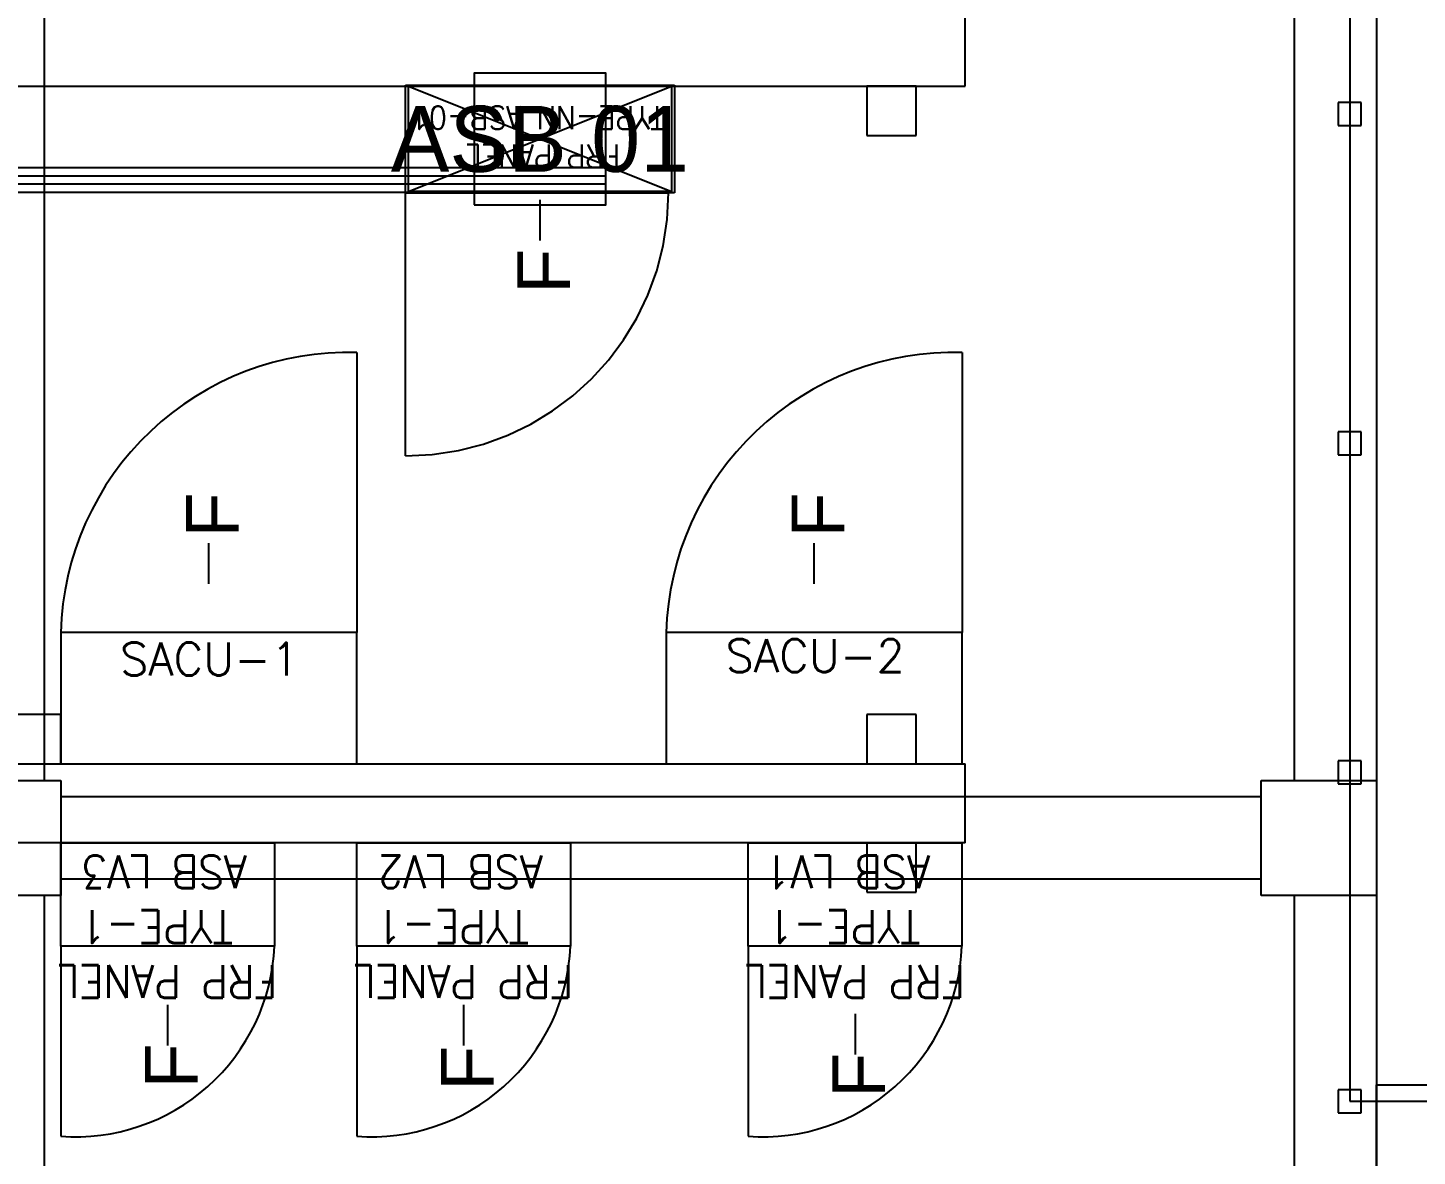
# Model space of a CAD drawing. Header units: metres. Extents: x 531268 to 531754, y 2675329 to 2675589.
# Drawn here: x 531488.107 to 531492.331, y 2675455.461 to 2675458.891 of the extents above; entities that cross this region are included whole.
import ezdxf
from ezdxf.enums import TextEntityAlignment as Align

# ---------------------------------------------------------------- set-up
doc = ezdxf.new("R2010")
doc.units = ezdxf.units.M
for name, pattern in [('DASHED', [0.75, 0.5, -0.25]), ('HIDDEN', [0.375, 0.25, -0.125]), ('PHANTOM', [63.5, 31.75, -6.35, 6.35, -6.35, 6.35, -6.35])]:
    doc.linetypes.add(name, pattern=pattern)
for name, color, linetype in [('1', 5, 'Continuous'), ('IDT', 7, 'Continuous'), ('LT Cable(AG) INV to LT Panel BL-03', 2, 'Continuous')]:
    doc.layers.add(name, color=color, linetype=linetype)
doc.styles.add('Arial', font='arial.ttf')
doc.styles.add('RomanS', font='romans.shx')
doc.styles.get("Standard").update_dxf_attribs({"font": 'Adani Regular.ttf'})

# ---------------------------------------------------------------- blocks, each defined once
blk = doc.blocks.new('ASB')
at = {"layer": '1', "color": 5}
blk.add_lwpolyline([(-0.2, -0.2), (0.2, -0.2), (0.2, 0.2), (-0.2, 0.2)], close=True, dxfattribs=at)
at = {"layer": '1', "color": 7}
blk.add_attdef('ID', text='', height=0.2, dxfattribs=at).set_placement((0, 0), align=Align.MIDDLE_CENTER)
blk = doc.blocks.new('IDT')
at = {"layer": 'IDT', "color": 8}
for p, q in [((25.552, 15.4101), (25.552, 18.0601)), ((25.802, 15.4101), (25.802, 18.0601)), ((29.602, 15.4101), (29.602, 18.0601)), ((25.552, 17.4851), (25.552, 15.9851)), ((25.5981, 16.0703), (25.5981, 16.0003)), ((25.6681, 16.0703), (25.5981, 16.0703)), ((25.6681, 16.0003), (25.6681, 16.0703)), ((25.552, 15.9851), (22.802, 15.9851)), ((25.5981, 16.0003), (25.6681, 16.0003)), ((25.552, 15.0601), (25.552, 15.4101)), ((25.552, 15.4101), (25.902, 15.4101)), ((25.902, 15.4101), (25.902, 15.0601)), ((26.951, 15.3997), (26.951, 15.2497)), ((27.101, 15.3997), (26.951, 15.3997)), ((27.101, 15.2497), (27.101, 15.3997)), ((29.552, 15.0601), (29.552, 15.4101)), ((29.552, 15.4101), (29.902, 15.4101)), ((25.902, 15.3601), (29.552, 15.3601)), ((26.802, 15.2497), (32.6992, 15.2497)), ((26.951, 15.2497), (27.101, 15.2497)), ((25.902, 15.1101), (29.552, 15.1101)), ((25.902, 15.0601), (25.552, 15.0601)), ((25.552, 12.4101), (25.552, 15.0601)), ((25.5981, 15.0703), (25.5981, 15.0003)), ((25.6681, 15.0703), (25.5981, 15.0703)), ((25.6681, 15.0003), (25.6681, 15.0703)), ((25.802, 12.4101), (25.802, 15.0601)), ((29.902, 15.0601), (29.552, 15.0601)), ((29.602, 12.4101), (29.602, 15.0601)), ((25.5981, 15.0003), (25.6681, 15.0003)), ((32.6992, 15.0097), (26.802, 15.0097)), ((26.951, 15.0097), (26.951, 14.8597)), ((27.101, 15.0097), (26.951, 15.0097)), ((27.101, 14.8597), (27.101, 15.0097)), ((29.552, 15.0097), (29.552, 14.8597)), ((29.702, 15.0097), (29.552, 15.0097)), ((26.951, 14.8597), (27.101, 14.8597)), ((29.552, 14.8597), (29.702, 14.8597)), ((25.5981, 14.0703), (25.5981, 14.0003)), ((25.6681, 14.0703), (25.5981, 14.0703)), ((25.6681, 14.0003), (25.6681, 14.0703)), ((25.5981, 14.0003), (25.6681, 14.0003)), ((27.686, 13.2732), (28.504, 13.2732)), ((27.686, 12.9462), (27.686, 13.2732)), ((27.695, 12.9497), (27.695, 13.2697)), ((27.695, 13.2697), (28.495, 13.2697)), ((28.495, 13.2697), (27.695, 12.9497)), ((28.495, 12.9497), (27.695, 13.2697)), ((28.495, 13.2697), (28.495, 12.9497)), ((28.504, 13.2732), (28.504, 12.9462)), ((26.951, 13.0997), (26.951, 12.9497)), ((27.101, 13.0997), (26.951, 13.0997)), ((27.101, 12.9497), (27.101, 13.0997)), ((25.5981, 13.0685), (25.5981, 12.9985)), ((25.6681, 13.0685), (25.5981, 13.0685)), ((25.6681, 12.9985), (25.6681, 13.0685)), ((25.5981, 12.9985), (25.6681, 12.9985)), ((32.6992, 12.9497), (26.802, 12.9497)), ((26.951, 12.9497), (27.101, 12.9497)), ((28.504, 12.9462), (27.686, 12.9462)), ((28.495, 12.9497), (27.695, 12.9497))]:
    blk.add_line(p, q, dxfattribs=at)
at = {"layer": 'IDT', "color": 8, "linetype": 'DASHED', "ltscale": 5}
for p, q in [((27.462, 15.5637), (27.462, 16.1417)), ((28.652, 15.5637), (28.652, 16.1417)), ((29.552, 15.5637), (29.552, 16.1417)), ((26.811, 13.7589), (26.811, 14.6097)), ((26.811, 14.6097), (27.711, 14.6097)), ((28.652, 13.7589), (28.652, 14.6097)), ((28.652, 14.6097), (29.552, 14.6097)), ((28.504, 14.0732), (28.504, 13.2732)), ((28.4602, 13.2732), (27.704, 13.2732)), ((28.504, 13.2732), (28.4602, 13.2732))]:
    blk.add_line(p, q, dxfattribs=at)
at = {"layer": 'IDT', "color": 8, "linetype": 'PHANTOM', "ltscale": 0.25}
for p, q in [((25.6331, 16.0353), (22.892, 16.0353)), ((25.6331, 9.1603), (25.6331, 16.0353))]:
    blk.add_line(p, q, dxfattribs=at)
at = {"layer": 'IDT', "color": 7}
for p, q in [((27.137, 15.8206), (27.137, 15.8931)), ((28.327, 15.7932), (28.327, 15.8658)), ((29.227, 15.7932), (29.227, 15.8658)), ((27.137, 15.7694), (27.137, 15.8206)), ((28.327, 15.7421), (28.327, 15.7932)), ((29.227, 15.7421), (29.227, 15.7932)), ((26.812, 15.5637), (27.462, 15.5637)), ((26.812, 15.2497), (26.812, 15.5637)), ((27.462, 15.5637), (27.462, 15.2497)), ((28.002, 15.5637), (28.652, 15.5637)), ((28.002, 15.2497), (28.002, 15.5637)), ((28.652, 15.5637), (28.652, 15.2497)), ((28.902, 15.5637), (29.552, 15.5637)), ((28.902, 15.2497), (28.902, 15.5637)), ((29.552, 15.5637), (29.552, 15.2497)), ((27.462, 15.2497), (26.812, 15.2497)), ((28.652, 15.2497), (28.002, 15.2497)), ((29.552, 15.2497), (28.902, 15.2497)), ((27.711, 15.0097), (26.811, 15.0097)), ((26.811, 15.0097), (26.811, 14.6097)), ((27.711, 14.6097), (27.711, 15.0097)), ((29.552, 15.0097), (28.652, 15.0097)), ((28.652, 15.0097), (28.652, 14.6097)), ((29.552, 14.6097), (29.552, 15.0097)), ((26.811, 14.6097), (27.711, 14.6097)), ((28.652, 14.6097), (29.552, 14.6097)), ((27.261, 14.4621), (27.261, 14.4109)), ((29.102, 14.4621), (29.102, 14.4109)), ((27.261, 14.4109), (27.261, 14.3384)), ((29.102, 14.4109), (29.102, 14.3384)), ((28.095, 13.3458), (28.095, 13.4183)), ((28.095, 13.2947), (28.095, 13.3458)), ((27.686, 13.2732), (28.504, 13.2732)), ((27.686, 12.9462), (27.686, 13.2732)), ((28.504, 13.2732), (28.504, 12.9462)), ((28.504, 12.9462), (27.686, 12.9462))]:
    blk.add_line(p, q, dxfattribs=at)
at = {"layer": 'IDT', "color": 8, "linetype": 'HIDDEN', "ltscale": 2.5}
for p, q in [((26.802, 15.2497), (26.802, 15.0097)), ((26.802, 12.9497), (26.802, 12.7097))]:
    blk.add_line(p, q, dxfattribs=at)
at = {"layer": 'IDT', "color": 8, "linetype": 'DASHED', "ltscale": 5}
for centre, radius, start, end in [((27.4175, 15.5373), 0.606, 85.7856, 177.5034), ((28.6075, 15.5373), 0.606, 85.7856, 177.5034), ((29.5075, 15.5373), 0.606, 85.7856, 177.5034), ((26.8361, 14.6339), 0.8753, 268.3615, 358.4192), ((28.6771, 14.6339), 0.8753, 268.3615, 358.4192), ((28.504, 13.2732), 0.8, 90, 180)]:
    blk.add_arc(centre, radius, start, end, dxfattribs=at)
at = {"layer": 'IDT', "color": 7, "style": 'Arial'}
for p in [(27.0458, 16.0245), (28.2358, 16.0028), (29.1358, 15.9961), (27.1698, 14.3212), (29.0108, 14.3212), (28.0038, 13.5801)]:
    blk.add_text('F', height=0.16, rotation=270, dxfattribs=at).set_placement(p)
at = {"layer": 'IDT', "color": 7, "style": 'RomanS', "width": 0.9}
for s, height, p in [('FRP PANEL', 0.1, (26.8034, 15.6209)), ('FRP PANEL', 0.1, (27.9934, 15.6209)), ('FRP PANEL', 0.1, (28.8934, 15.6209)), ('TYPE-1', 0.1, (26.9382, 15.4542)), ('TYPE-1', 0.1, (28.1282, 15.4542)), ('TYPE-1', 0.1, (29.0282, 15.4542)), ('ASB LV1', 0.1, (26.9092, 15.2876)), ('ASB LV2', 0.1, (28.0864, 15.2876)), ('ASB LV3', 0.1, (28.9864, 15.2876)), ('FRP PANEL', 0.07, (27.8518, 13.1269)), ('TYPE-NN ASB-01', 0.07, (27.7167, 13.0102))]:
    blk.add_text(s, height=height, dxfattribs=at).set_placement(p)
at = {"layer": 'IDT', "color": 7, "ltscale": 0.1, "style": 'RomanS'}
for s, p in [('SACU-2', (27.5305, 14.7306)), ('SACU-1', (29.3715, 14.7409))]:
    blk.add_text(s, height=0.1, rotation=180, dxfattribs=at).set_placement(p)

msp = doc.modelspace()

# ---------------------------------------------------------------- linework, layer by layer
at = {"layer": 'LT Cable(AG) INV to LT Panel BL-03', "color": 5}
for points in [[(531489.8643, 2675458.4653), (531484.1074, 2675458.4653, 0.078431), (531483.8302, 2675458.4215), (531482.9853, 2675458.148, -0.078431), (531482.7081, 2675458.1042), (531479.7383, 2675458.1042, 0.414214), (531478.8383, 2675457.2042), (531478.8383, 2675440.8356, 0.093355), (531478.9, 2675440.5082), (531479.0016, 2675440.2479, -0.093355), (531479.0633, 2675439.9205), (531479.0633, 2675424.855, 0.414214), (531479.9633, 2675423.955), (531524.813, 2675423.955, 0.414214), (531525.713, 2675424.855), (531525.713, 2675425.2298)], [(531489.8643, 2675458.4403), (531484.1114, 2675458.4403, 0.078431), (531483.8342, 2675458.3965), (531482.9892, 2675458.123, -0.078431), (531482.712, 2675458.0792), (531479.7633, 2675458.0792, 0.414214), (531478.8633, 2675457.1792), (531478.8633, 2675440.8403, 0.093355), (531478.925, 2675440.5129), (531479.0266, 2675440.2526, -0.093355), (531479.0883, 2675439.9252), (531479.0883, 2675439.88, 0.414214), (531479.9883, 2675438.98), (531528.1723, 2675438.98, 0.414214), (531529.0723, 2675439.88), (531529.0723, 2675453.08, -0.414214), (531529.9723, 2675453.98), (531719.165, 2675453.98, 0.414214), (531720.065, 2675454.88), (531720.065, 2675455.2298)], [(531489.8643, 2675458.4153), (531484.1153, 2675458.4153, 0.078431), (531483.8381, 2675458.3715), (531482.9932, 2675458.098, -0.078431), (531482.716, 2675458.0542), (531479.7883, 2675458.0542, 0.414214), (531478.8883, 2675457.1542), (531478.8883, 2675440.845, 0.093355), (531478.95, 2675440.5176), (531479.0516, 2675440.2573, -0.093355), (531479.1133, 2675439.9299), (531479.1133, 2675439.905, 0.414214), (531480.0133, 2675439.005), (531528.1473, 2675439.005, 0.414214), (531529.0473, 2675439.905), (531529.0473, 2675453.105, -0.414214), (531529.9473, 2675454.005), (531654.381, 2675454.005, 0.414214), (531655.281, 2675454.905), (531655.281, 2675455.2298)], [(531489.8643, 2675458.3903), (531484.1192, 2675458.3903, 0.078431), (531483.8421, 2675458.3465), (531482.9971, 2675458.073, -0.078431), (531482.7199, 2675458.0292), (531479.8133, 2675458.0292, 0.414214), (531478.9133, 2675457.1292), (531478.9133, 2675440.8497, 0.093355), (531478.975, 2675440.5223), (531479.0766, 2675440.262, -0.093355), (531479.1383, 2675439.9346), (531479.1383, 2675439.93, 0.414214), (531480.0383, 2675439.03), (531528.1223, 2675439.03, 0.414214), (531529.0223, 2675439.93), (531529.0223, 2675453.13, -0.414214), (531529.9223, 2675454.03), (531557.205, 2675454.03, 0.414214), (531558.105, 2675454.93), (531558.105, 2675455.2298)]]:
    msp.add_lwpolyline(points, format="xyb", dxfattribs=at)

# ---------------------------------------------------------------- block references
at = {"layer": '1'}
msp.add_blockref('ASB', (531489.6643, 2675458.5533), dxfattribs=at).add_auto_attribs({'ID': 'ASB 01'})
at = {"layer": 'IDT', "color": 8, "rotation": 180}
msp.add_blockref('IDT', (531517.7593, 2675471.663), dxfattribs=at)

doc.saveas('drawing.dxf')
